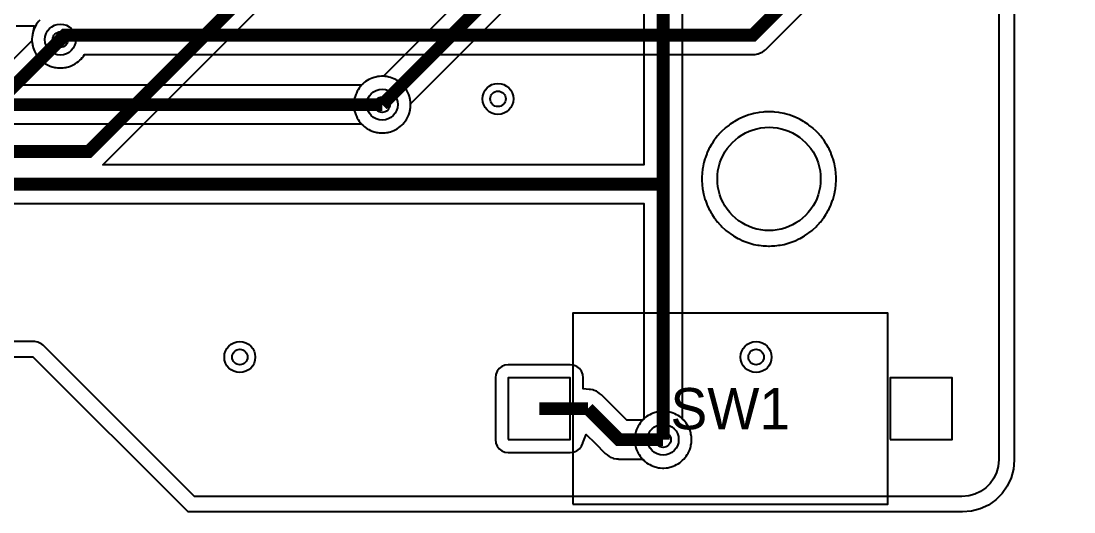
# Model space of a CAD drawing. Header units: millimetres. Extents: x -74 to 74, y -33 to 26.
# Drawn here: x 20.76 to 41.16, y -33 to -23.49 of the extents above; entities that cross this region are included whole.
import ezdxf
from ezdxf.enums import TextEntityAlignment as Align

# ---------------------------------------------------------------- set-up
doc = ezdxf.new("R2010")
doc.units = ezdxf.units.MM
for name, color, linetype in [('COBRE_BAIXO', 7, 'Continuous'), ('COBRE_CIMA', 7, 'Continuous'), ('CONTORNO', 7, 'Continuous'), ('CORPOS_CIMA', 7, 'Continuous'), ('FUROS', 7, 'Continuous'), ('PADS_CIMA', 7, 'Continuous'), ('PLANO_GND_BAIXO', 7, 'Continuous'), ('PLANO_GND_CIMA', 7, 'Continuous'), ('REFS_CIMA', 7, 'Continuous'), ('VIAS', 7, 'Continuous')]:
    doc.layers.add(name, color=color, linetype=linetype)

msp = doc.modelspace()

# ---------------------------------------------------------------- linework, layer by layer
at = {"layer": 'COBRE_BAIXO', "const_width": 0.25}
for points in [[(33.2, -26.651), (33.2, -16.755), (36.514, -13.441)], [(9.683, -26.02), (22.071, -26.02), (30.156, -17.935), (30.156, -16.215)], [(31.571, -16.189), (31.571, -21.298), (27.758, -25.111)], [(6.34, -26.71), (7.844, -25.206), (15.082, -25.206), (15.273, -25.397), (19.978, -25.397), (21.524, -23.851)], [(33.2, -26.651), (11.028, -26.651), (10.35, -27.329)], [(33.2, -31.6), (33.2, -26.651)]]:
    msp.add_lwpolyline(points, dxfattribs=at)
at = {"layer": 'COBRE_CIMA', "const_width": 0.25}
for points in [[(39.228, -7.282), (39.228, -19.475), (34.935, -23.768), (21.607, -23.768), (21.524, -23.851)], [(15.539, -24.755), (15.895, -25.111), (27.758, -25.111)], [(31.271, -31), (30.8, -31)], [(31.271, -31), (31.742, -31)], [(33.2, -31.6), (32.342, -31.6), (31.742, -31)]]:
    msp.add_lwpolyline(points, dxfattribs=at)
at = {"layer": 'CONTORNO'}
msp.add_lwpolyline([(44.766, -4.734), (40.234, -9.266), (40.135, -9.387), (40.061, -9.525), (40.015, -9.675), (40, -9.831), (40, -28.4), (40, -31), (40, -32), (39.985, -32.174), (39.94, -32.342), (39.866, -32.5), (39.766, -32.643), (39.643, -32.766), (39.5, -32.866), (39.342, -32.94), (39.174, -32.985), (39, -33), (24, -33), (21, -30), (20.251, -30), (20.25, -30), (0, -30), (-20.25, -30)], dxfattribs=at)
at = {"layer": 'CORPOS_CIMA'}
msp.add_lwpolyline([(31.45, -32.85), (37.55, -32.85), (37.55, -29.15), (31.45, -29.15)], close=True, dxfattribs=at)
at = {"layer": 'FUROS'}
msp.add_lwpolyline([(36.25, -26.55), (36.247, -26.628), (36.238, -26.706), (36.222, -26.783), (36.201, -26.859), (36.174, -26.933), (36.141, -27.004), (36.103, -27.072), (36.059, -27.138), (36.01, -27.199), (35.957, -27.257), (35.899, -27.31), (35.838, -27.359), (35.772, -27.403), (35.704, -27.441), (35.633, -27.474), (35.559, -27.501), (35.483, -27.522), (35.406, -27.538), (35.328, -27.547), (35.25, -27.55), (35.172, -27.547), (35.094, -27.538), (35.017, -27.522), (34.941, -27.501), (34.867, -27.474), (34.796, -27.441), (34.728, -27.403), (34.662, -27.359), (34.601, -27.31), (34.543, -27.257), (34.49, -27.199), (34.441, -27.138), (34.397, -27.072), (34.359, -27.004), (34.326, -26.933), (34.299, -26.859), (34.278, -26.783), (34.262, -26.706), (34.253, -26.628), (34.25, -26.55), (34.253, -26.472), (34.262, -26.394), (34.278, -26.317), (34.299, -26.241), (34.326, -26.167), (34.359, -26.096), (34.397, -26.028), (34.441, -25.962), (34.49, -25.901), (34.543, -25.843), (34.601, -25.79), (34.662, -25.741), (34.728, -25.697), (34.796, -25.659), (34.867, -25.626), (34.941, -25.599), (35.017, -25.578), (35.094, -25.562), (35.172, -25.553), (35.25, -25.55), (35.328, -25.553), (35.406, -25.562), (35.483, -25.578), (35.559, -25.599), (35.633, -25.626), (35.704, -25.659), (35.772, -25.697), (35.838, -25.741), (35.899, -25.79), (35.957, -25.843), (36.01, -25.901), (36.059, -25.962), (36.103, -26.028), (36.141, -26.096), (36.174, -26.167), (36.201, -26.241), (36.222, -26.317), (36.238, -26.394), (36.247, -26.472)], close=True, dxfattribs=at)
at = {"layer": 'PADS_CIMA'}
for points in [[(30.2, -31.6), (31.4, -31.6), (31.4, -30.4), (30.2, -30.4)], [(37.6, -31.6), (38.8, -31.6), (38.8, -30.4), (37.6, -30.4)]]:
    msp.add_lwpolyline(points, close=True, dxfattribs=at)
at = {"layer": 'PLANO_GND_BAIXO'}
for points in [[(39.7, -9.831), (39.7, -31.987), (39.688, -32.121), (39.688, -32.121), (39.657, -32.239), (39.605, -32.349), (39.535, -32.449), (39.449, -32.535), (39.349, -32.605), (39.239, -32.657), (39.121, -32.688), (39.121, -32.688), (38.987, -32.7), (24.124, -32.7), (21.212, -29.788), (21.19, -29.768), (21.167, -29.751), (21.167, -29.751), (21.141, -29.735), (21.115, -29.723), (21.087, -29.713), (21.087, -29.713), (21.058, -29.706), (21.058, -29.706), (21.029, -29.701), (21, -29.7), (21, -29.7), (5.955, -29.7)], [(11.183, -27.026), (32.825, -27.026), (32.825, -31.194), (32.8, -31.223), (32.78, -31.246), (32.774, -31.252), (32.774, -31.253), (32.754, -31.279), (32.732, -31.311), (32.716, -31.339), (32.699, -31.375), (32.686, -31.405), (32.673, -31.442), (32.665, -31.474), (32.665, -31.474), (32.661, -31.493), (32.657, -31.512), (32.657, -31.512), (32.653, -31.544), (32.653, -31.544), (32.651, -31.584), (32.651, -31.616), (32.653, -31.655), (32.653, -31.656), (32.657, -31.688), (32.657, -31.688), (32.661, -31.707), (32.665, -31.726), (32.665, -31.726), (32.673, -31.758), (32.686, -31.795), (32.699, -31.825), (32.716, -31.861), (32.732, -31.889), (32.754, -31.922), (32.774, -31.948), (32.8, -31.977), (32.823, -32), (32.852, -32.026), (32.879, -32.046), (32.911, -32.068), (32.939, -32.084), (32.975, -32.101), (33.005, -32.114), (33.042, -32.127), (33.074, -32.135), (33.074, -32.135), (33.093, -32.139), (33.112, -32.143), (33.112, -32.143), (33.144, -32.147), (33.145, -32.147), (33.184, -32.15), (33.216, -32.15), (33.255, -32.147), (33.256, -32.147), (33.288, -32.143), (33.288, -32.143), (33.307, -32.139), (33.326, -32.135), (33.326, -32.135), (33.358, -32.127), (33.395, -32.114), (33.425, -32.101), (33.461, -32.084), (33.489, -32.068), (33.522, -32.046), (33.547, -32.026), (33.577, -32), (33.6, -31.977), (33.626, -31.948), (33.646, -31.922), (33.668, -31.889), (33.684, -31.861), (33.701, -31.825), (33.714, -31.795), (33.727, -31.758), (33.735, -31.726), (33.735, -31.726), (33.739, -31.707), (33.743, -31.688), (33.743, -31.688), (33.747, -31.656), (33.747, -31.655), (33.749, -31.616), (33.749, -31.584), (33.747, -31.544), (33.747, -31.544), (33.743, -31.512), (33.743, -31.512), (33.739, -31.493), (33.735, -31.474), (33.735, -31.474), (33.727, -31.442), (33.714, -31.405), (33.701, -31.375), (33.684, -31.339), (33.668, -31.311), (33.646, -31.279), (33.626, -31.253), (33.626, -31.252), (33.62, -31.246), (33.6, -31.223), (33.575, -31.194), (33.575, -26.651), (33.575, -16.91)], [(32.825, -16.755), (32.825, -26.276), (22.345, -26.276), (30.421, -18.2)], [(31.196, -21.143), (27.78, -24.559), (27.743, -24.561), (27.743, -24.561), (27.742, -24.561), (27.703, -24.564), (27.675, -24.568), (27.67, -24.568), (27.67, -24.568), (27.651, -24.572), (27.632, -24.576), (27.632, -24.576), (27.6, -24.584), (27.563, -24.597), (27.533, -24.61), (27.497, -24.627), (27.469, -24.643), (27.436, -24.665), (27.41, -24.685), (27.381, -24.711), (27.358, -24.734), (27.332, -24.764), (27.312, -24.79), (27.29, -24.822), (27.274, -24.85), (27.257, -24.886), (27.244, -24.916), (27.232, -24.953), (27.223, -24.985), (27.223, -24.985), (27.219, -25.004), (27.215, -25.023), (27.215, -25.023), (27.211, -25.055), (27.211, -25.055), (27.209, -25.095), (27.209, -25.127), (27.211, -25.166), (27.211, -25.167), (27.215, -25.199), (27.215, -25.199), (27.219, -25.218), (27.223, -25.237), (27.223, -25.237), (27.232, -25.269), (27.244, -25.306), (27.257, -25.336), (27.274, -25.372), (27.29, -25.4), (27.312, -25.433), (27.332, -25.459), (27.358, -25.488), (27.381, -25.511), (27.41, -25.537), (27.436, -25.557), (27.469, -25.579), (27.497, -25.595), (27.533, -25.612), (27.563, -25.625), (27.6, -25.637), (27.632, -25.646), (27.632, -25.646), (27.651, -25.65), (27.67, -25.654), (27.67, -25.654), (27.702, -25.658), (27.703, -25.658), (27.742, -25.66), (27.774, -25.66), (27.814, -25.658), (27.814, -25.658), (27.846, -25.654), (27.846, -25.654), (27.865, -25.65), (27.884, -25.646), (27.884, -25.646), (27.916, -25.637), (27.953, -25.625), (27.983, -25.612), (28.019, -25.595), (28.047, -25.579), (28.079, -25.557), (28.105, -25.537), (28.135, -25.511), (28.158, -25.488), (28.184, -25.459), (28.204, -25.433), (28.226, -25.4), (28.242, -25.372), (28.259, -25.336), (28.272, -25.306), (28.285, -25.269), (28.293, -25.237), (28.293, -25.237), (28.297, -25.218), (28.301, -25.199), (28.301, -25.199), (28.301, -25.194), (28.305, -25.166), (28.308, -25.127), (28.308, -25.126), (28.31, -25.089), (31.836, -21.563)], [(20.667, -23.584), (21.016, -23.584), (20.982, -23.762), (20.982, -23.763), (20.981, -23.763), (20.977, -23.796), (20.974, -23.835), (20.974, -23.836), (20.972, -23.873), (19.823, -25.022)]]:
    msp.add_lwpolyline(points, dxfattribs=at)
msp.add_lwpolyline([(36.517, -26.842), (36.532, -26.765), (36.536, -26.742), (36.536, -26.742), (36.545, -26.664), (36.547, -26.64), (36.547, -26.64), (36.548, -26.601), (36.55, -26.562), (36.55, -26.562), (36.55, -26.538), (36.55, -26.538), (36.548, -26.499), (36.547, -26.46), (36.547, -26.46), (36.545, -26.436), (36.536, -26.358), (36.536, -26.358), (36.532, -26.335), (36.517, -26.258), (36.517, -26.258), (36.511, -26.235), (36.511, -26.235), (36.49, -26.16), (36.49, -26.16), (36.483, -26.137), (36.455, -26.063), (36.455, -26.063), (36.452, -26.054), (36.446, -26.041), (36.413, -25.97), (36.403, -25.949), (36.364, -25.881), (36.364, -25.881), (36.359, -25.873), (36.352, -25.861), (36.352, -25.861), (36.309, -25.796), (36.294, -25.776), (36.246, -25.715), (36.231, -25.697), (36.231, -25.697), (36.227, -25.692), (36.178, -25.639), (36.178, -25.639), (36.161, -25.622), (36.161, -25.622), (36.108, -25.573), (36.103, -25.569), (36.103, -25.569), (36.085, -25.554), (36.024, -25.506), (36.004, -25.491), (35.939, -25.448), (35.939, -25.448), (35.927, -25.441), (35.919, -25.436), (35.919, -25.436), (35.851, -25.397), (35.83, -25.387), (35.759, -25.354), (35.746, -25.349), (35.737, -25.345), (35.737, -25.345), (35.663, -25.317), (35.641, -25.31), (35.64, -25.31), (35.565, -25.289), (35.565, -25.289), (35.542, -25.283), (35.542, -25.283), (35.465, -25.268), (35.442, -25.264), (35.442, -25.264), (35.364, -25.255), (35.34, -25.253), (35.34, -25.253), (35.301, -25.252), (35.262, -25.25), (35.262, -25.25), (35.238, -25.25), (35.238, -25.25), (35.199, -25.252), (35.16, -25.253), (35.16, -25.253), (35.136, -25.255), (35.058, -25.264), (35.058, -25.264), (35.035, -25.268), (34.958, -25.283), (34.958, -25.283), (34.935, -25.289), (34.935, -25.289), (34.86, -25.31), (34.859, -25.31), (34.837, -25.317), (34.763, -25.345), (34.763, -25.345), (34.754, -25.349), (34.741, -25.354), (34.67, -25.387), (34.649, -25.397), (34.581, -25.436), (34.581, -25.436), (34.573, -25.441), (34.561, -25.448), (34.561, -25.448), (34.496, -25.491), (34.476, -25.506), (34.415, -25.554), (34.397, -25.569), (34.397, -25.569), (34.392, -25.573), (34.339, -25.622), (34.339, -25.622), (34.322, -25.639), (34.322, -25.639), (34.273, -25.692), (34.269, -25.697), (34.269, -25.697), (34.254, -25.715), (34.206, -25.776), (34.191, -25.796), (34.148, -25.861), (34.148, -25.861), (34.141, -25.873), (34.136, -25.881), (34.136, -25.881), (34.097, -25.949), (34.087, -25.97), (34.054, -26.041), (34.048, -26.054), (34.045, -26.063), (34.045, -26.063), (34.017, -26.137), (34.01, -26.16), (34.01, -26.16), (33.989, -26.235), (33.989, -26.235), (33.983, -26.258), (33.983, -26.258), (33.968, -26.335), (33.964, -26.358), (33.964, -26.358), (33.955, -26.436), (33.953, -26.46), (33.953, -26.46), (33.952, -26.499), (33.95, -26.538), (33.95, -26.538), (33.95, -26.562), (33.95, -26.562), (33.952, -26.601), (33.953, -26.64), (33.953, -26.64), (33.955, -26.664), (33.964, -26.742), (33.964, -26.742), (33.968, -26.765), (33.983, -26.842), (33.983, -26.842), (33.989, -26.865), (33.989, -26.865), (34.01, -26.94), (34.01, -26.941), (34.017, -26.963), (34.045, -27.037), (34.045, -27.037), (34.048, -27.046), (34.054, -27.059), (34.087, -27.13), (34.097, -27.151), (34.136, -27.219), (34.136, -27.219), (34.141, -27.227), (34.148, -27.239), (34.148, -27.239), (34.191, -27.304), (34.206, -27.324), (34.254, -27.385), (34.269, -27.403), (34.269, -27.403), (34.273, -27.407), (34.322, -27.461), (34.322, -27.461), (34.339, -27.477), (34.339, -27.477), (34.392, -27.527), (34.397, -27.531), (34.397, -27.531), (34.415, -27.546), (34.476, -27.595), (34.496, -27.608), (34.561, -27.652), (34.561, -27.652), (34.573, -27.66), (34.581, -27.664), (34.581, -27.664), (34.649, -27.703), (34.67, -27.713), (34.741, -27.746), (34.754, -27.752), (34.763, -27.755), (34.763, -27.755), (34.837, -27.782), (34.859, -27.79), (34.86, -27.79), (34.935, -27.811), (34.935, -27.811), (34.958, -27.817), (34.958, -27.817), (35.035, -27.832), (35.058, -27.836), (35.058, -27.836), (35.136, -27.845), (35.16, -27.847), (35.16, -27.847), (35.199, -27.848), (35.238, -27.85), (35.238, -27.85), (35.262, -27.85), (35.262, -27.85), (35.301, -27.848), (35.34, -27.847), (35.34, -27.847), (35.364, -27.845), (35.442, -27.836), (35.442, -27.836), (35.465, -27.832), (35.542, -27.817), (35.542, -27.817), (35.565, -27.811), (35.565, -27.811), (35.64, -27.79), (35.641, -27.79), (35.663, -27.782), (35.737, -27.755), (35.737, -27.755), (35.746, -27.752), (35.759, -27.746), (35.83, -27.713), (35.851, -27.703), (35.919, -27.664), (35.919, -27.664), (35.927, -27.66), (35.939, -27.652), (35.939, -27.652), (36.004, -27.608), (36.024, -27.595), (36.085, -27.546), (36.103, -27.531), (36.103, -27.531), (36.108, -27.527), (36.161, -27.477), (36.161, -27.477), (36.178, -27.461), (36.178, -27.461), (36.227, -27.407), (36.231, -27.403), (36.231, -27.403), (36.246, -27.385), (36.294, -27.324), (36.309, -27.304), (36.352, -27.239), (36.352, -27.239), (36.359, -27.227), (36.364, -27.219), (36.364, -27.219), (36.403, -27.151), (36.413, -27.13), (36.446, -27.059), (36.452, -27.046), (36.455, -27.037), (36.455, -27.037), (36.483, -26.963), (36.49, -26.941), (36.49, -26.94), (36.511, -26.865), (36.511, -26.865), (36.517, -26.842), (36.517, -26.842)], close=True, dxfattribs=at)
at = {"layer": 'PLANO_GND_CIMA'}
for points in [[(39.7, -19.533), (39.7, -31.987), (39.688, -32.121), (39.688, -32.121), (39.657, -32.239), (39.605, -32.349), (39.535, -32.449), (39.449, -32.535), (39.349, -32.605), (39.239, -32.657), (39.121, -32.688), (39.121, -32.688), (38.987, -32.7), (24.124, -32.7), (21.212, -29.788), (21.19, -29.768), (21.167, -29.751), (21.167, -29.751), (21.141, -29.735), (21.115, -29.723), (21.087, -29.713), (21.087, -29.713), (21.058, -29.706), (21.058, -29.706), (21.029, -29.701), (21, -29.7), (21, -29.7), (-1.615, -29.7)], [(21.124, -23.474), (21.098, -23.503), (21.078, -23.529), (21.056, -23.562), (21.04, -23.59), (21.023, -23.626), (21.01, -23.656), (20.997, -23.693), (20.989, -23.725), (20.989, -23.725), (20.985, -23.744), (20.981, -23.763), (20.981, -23.763), (20.977, -23.795), (20.977, -23.796), (20.974, -23.835), (20.974, -23.867), (20.977, -23.907), (20.977, -23.907), (20.981, -23.939), (20.981, -23.939), (20.985, -23.958), (20.989, -23.977), (20.989, -23.977), (20.997, -24.009), (21.01, -24.046), (21.023, -24.076), (21.04, -24.112), (21.056, -24.14), (21.078, -24.172), (21.098, -24.198), (21.124, -24.228), (21.147, -24.251), (21.177, -24.277), (21.203, -24.297), (21.235, -24.319), (21.263, -24.335), (21.299, -24.352), (21.329, -24.365), (21.366, -24.378), (21.398, -24.386), (21.398, -24.386), (21.417, -24.39), (21.436, -24.394), (21.436, -24.394), (21.468, -24.398), (21.468, -24.398), (21.508, -24.401), (21.54, -24.401), (21.579, -24.398), (21.58, -24.398), (21.612, -24.394), (21.612, -24.394), (21.631, -24.39), (21.65, -24.386), (21.65, -24.386), (21.682, -24.378), (21.719, -24.365), (21.749, -24.352), (21.785, -24.335), (21.813, -24.319), (21.846, -24.297), (21.872, -24.277), (21.901, -24.251), (21.924, -24.228), (21.948, -24.201), (21.948, -24.201), (21.95, -24.198), (21.97, -24.172), (21.99, -24.143), (34.935, -24.143), (34.935, -24.143), (34.947, -24.142), (34.959, -24.142), (34.96, -24.142), (34.984, -24.139), (34.984, -24.139), (35.032, -24.13), (35.032, -24.13), (35.045, -24.126), (35.055, -24.123), (35.055, -24.123), (35.101, -24.104), (35.122, -24.092), (35.163, -24.065), (35.163, -24.065), (35.182, -24.05), (35.2, -24.033), (35.2, -24.033), (39.493, -19.74)], [(15.895, -25.486), (27.352, -25.486), (27.381, -25.511), (27.404, -25.531), (27.41, -25.537), (27.41, -25.537), (27.436, -25.557), (27.469, -25.579), (27.497, -25.595), (27.533, -25.612), (27.563, -25.625), (27.6, -25.637), (27.632, -25.646), (27.632, -25.646), (27.651, -25.65), (27.67, -25.654), (27.67, -25.654), (27.702, -25.658), (27.703, -25.658), (27.742, -25.66), (27.774, -25.66), (27.814, -25.658), (27.814, -25.658), (27.846, -25.654), (27.846, -25.654), (27.865, -25.65), (27.884, -25.646), (27.884, -25.646), (27.916, -25.637), (27.953, -25.625), (27.983, -25.612), (28.019, -25.595), (28.047, -25.579), (28.079, -25.557), (28.105, -25.537), (28.135, -25.511), (28.158, -25.488), (28.184, -25.459), (28.204, -25.433), (28.226, -25.4), (28.242, -25.372), (28.259, -25.336), (28.272, -25.306), (28.285, -25.269), (28.293, -25.237), (28.293, -25.237), (28.297, -25.218), (28.301, -25.199), (28.301, -25.199), (28.305, -25.167), (28.305, -25.166), (28.308, -25.127), (28.308, -25.095), (28.305, -25.055), (28.305, -25.055), (28.301, -25.023), (28.301, -25.023), (28.297, -25.004), (28.293, -24.985), (28.293, -24.985), (28.285, -24.953), (28.272, -24.916), (28.259, -24.886), (28.242, -24.85), (28.226, -24.822), (28.204, -24.79), (28.184, -24.764), (28.158, -24.734), (28.135, -24.711), (28.105, -24.685), (28.079, -24.665), (28.047, -24.643), (28.019, -24.627), (27.983, -24.61), (27.953, -24.597), (27.916, -24.584), (27.884, -24.576), (27.884, -24.576), (27.865, -24.572), (27.846, -24.568), (27.846, -24.568), (27.814, -24.564), (27.814, -24.564), (27.774, -24.561), (27.742, -24.561), (27.703, -24.564), (27.702, -24.564), (27.67, -24.568), (27.67, -24.568), (27.651, -24.572), (27.632, -24.576), (27.632, -24.576), (27.6, -24.584), (27.563, -24.597), (27.533, -24.61), (27.497, -24.627), (27.469, -24.643), (27.436, -24.665), (27.41, -24.685), (27.41, -24.685), (27.404, -24.691), (27.381, -24.711), (27.352, -24.736), (16.103, -24.736)]]:
    msp.add_lwpolyline(points, dxfattribs=at)
for points in [[(36.517, -26.842), (36.532, -26.765), (36.536, -26.742), (36.536, -26.742), (36.545, -26.664), (36.547, -26.64), (36.547, -26.64), (36.548, -26.601), (36.55, -26.562), (36.55, -26.562), (36.55, -26.538), (36.55, -26.538), (36.548, -26.499), (36.547, -26.46), (36.547, -26.46), (36.545, -26.436), (36.536, -26.358), (36.536, -26.358), (36.532, -26.335), (36.517, -26.258), (36.517, -26.258), (36.511, -26.235), (36.511, -26.235), (36.49, -26.16), (36.49, -26.16), (36.483, -26.137), (36.455, -26.063), (36.455, -26.063), (36.452, -26.054), (36.446, -26.041), (36.413, -25.97), (36.403, -25.949), (36.364, -25.881), (36.364, -25.881), (36.359, -25.873), (36.352, -25.861), (36.352, -25.861), (36.309, -25.796), (36.294, -25.776), (36.246, -25.715), (36.231, -25.697), (36.231, -25.697), (36.227, -25.692), (36.178, -25.639), (36.178, -25.639), (36.161, -25.622), (36.161, -25.622), (36.108, -25.573), (36.103, -25.569), (36.103, -25.569), (36.085, -25.554), (36.024, -25.506), (36.004, -25.491), (35.939, -25.448), (35.939, -25.448), (35.927, -25.441), (35.919, -25.436), (35.919, -25.436), (35.851, -25.397), (35.83, -25.387), (35.759, -25.354), (35.746, -25.349), (35.737, -25.345), (35.737, -25.345), (35.663, -25.317), (35.641, -25.31), (35.64, -25.31), (35.565, -25.289), (35.565, -25.289), (35.542, -25.283), (35.542, -25.283), (35.465, -25.268), (35.442, -25.264), (35.442, -25.264), (35.364, -25.255), (35.34, -25.253), (35.34, -25.253), (35.301, -25.252), (35.262, -25.25), (35.262, -25.25), (35.238, -25.25), (35.238, -25.25), (35.199, -25.252), (35.16, -25.253), (35.16, -25.253), (35.136, -25.255), (35.058, -25.264), (35.058, -25.264), (35.035, -25.268), (34.958, -25.283), (34.958, -25.283), (34.935, -25.289), (34.935, -25.289), (34.86, -25.31), (34.859, -25.31), (34.837, -25.317), (34.763, -25.345), (34.763, -25.345), (34.754, -25.349), (34.741, -25.354), (34.67, -25.387), (34.649, -25.397), (34.581, -25.436), (34.581, -25.436), (34.573, -25.441), (34.561, -25.448), (34.561, -25.448), (34.496, -25.491), (34.476, -25.506), (34.415, -25.554), (34.397, -25.569), (34.397, -25.569), (34.392, -25.573), (34.339, -25.622), (34.339, -25.622), (34.322, -25.639), (34.322, -25.639), (34.273, -25.692), (34.269, -25.697), (34.269, -25.697), (34.254, -25.715), (34.206, -25.776), (34.191, -25.796), (34.148, -25.861), (34.148, -25.861), (34.141, -25.873), (34.136, -25.881), (34.136, -25.881), (34.097, -25.949), (34.087, -25.97), (34.054, -26.041), (34.048, -26.054), (34.045, -26.063), (34.045, -26.063), (34.017, -26.137), (34.01, -26.16), (34.01, -26.16), (33.989, -26.235), (33.989, -26.235), (33.983, -26.258), (33.983, -26.258), (33.968, -26.335), (33.964, -26.358), (33.964, -26.358), (33.955, -26.436), (33.953, -26.46), (33.953, -26.46), (33.952, -26.499), (33.95, -26.538), (33.95, -26.538), (33.95, -26.562), (33.95, -26.562), (33.952, -26.601), (33.953, -26.64), (33.953, -26.64), (33.955, -26.664), (33.964, -26.742), (33.964, -26.742), (33.968, -26.765), (33.983, -26.842), (33.983, -26.842), (33.989, -26.865), (33.989, -26.865), (34.01, -26.94), (34.01, -26.941), (34.017, -26.963), (34.045, -27.037), (34.045, -27.037), (34.048, -27.046), (34.054, -27.059), (34.087, -27.13), (34.097, -27.151), (34.136, -27.219), (34.136, -27.219), (34.141, -27.227), (34.148, -27.239), (34.148, -27.239), (34.191, -27.304), (34.206, -27.324), (34.254, -27.385), (34.269, -27.403), (34.269, -27.403), (34.273, -27.407), (34.322, -27.461), (34.322, -27.461), (34.339, -27.477), (34.339, -27.477), (34.392, -27.527), (34.397, -27.531), (34.397, -27.531), (34.415, -27.546), (34.476, -27.595), (34.496, -27.608), (34.561, -27.652), (34.561, -27.652), (34.573, -27.66), (34.581, -27.664), (34.581, -27.664), (34.649, -27.703), (34.67, -27.713), (34.741, -27.746), (34.754, -27.752), (34.763, -27.755), (34.763, -27.755), (34.837, -27.782), (34.859, -27.79), (34.86, -27.79), (34.935, -27.811), (34.935, -27.811), (34.958, -27.817), (34.958, -27.817), (35.035, -27.832), (35.058, -27.836), (35.058, -27.836), (35.136, -27.845), (35.16, -27.847), (35.16, -27.847), (35.199, -27.848), (35.238, -27.85), (35.238, -27.85), (35.262, -27.85), (35.262, -27.85), (35.301, -27.848), (35.34, -27.847), (35.34, -27.847), (35.364, -27.845), (35.442, -27.836), (35.442, -27.836), (35.465, -27.832), (35.542, -27.817), (35.542, -27.817), (35.565, -27.811), (35.565, -27.811), (35.64, -27.79), (35.641, -27.79), (35.663, -27.782), (35.737, -27.755), (35.737, -27.755), (35.746, -27.752), (35.759, -27.746), (35.83, -27.713), (35.851, -27.703), (35.919, -27.664), (35.919, -27.664), (35.927, -27.66), (35.939, -27.652), (35.939, -27.652), (36.004, -27.608), (36.024, -27.595), (36.085, -27.546), (36.103, -27.531), (36.103, -27.531), (36.108, -27.527), (36.161, -27.477), (36.161, -27.477), (36.178, -27.461), (36.178, -27.461), (36.227, -27.407), (36.231, -27.403), (36.231, -27.403), (36.246, -27.385), (36.294, -27.324), (36.309, -27.304), (36.352, -27.239), (36.352, -27.239), (36.359, -27.227), (36.364, -27.219), (36.364, -27.219), (36.403, -27.151), (36.413, -27.13), (36.446, -27.059), (36.452, -27.046), (36.455, -27.037), (36.455, -27.037), (36.483, -26.963), (36.49, -26.941), (36.49, -26.94), (36.511, -26.865), (36.511, -26.865), (36.517, -26.842), (36.517, -26.842)], [(31.88, -31.668), (32.077, -31.865), (32.077, -31.865), (32.095, -31.882), (32.114, -31.897), (32.114, -31.897), (32.155, -31.924), (32.176, -31.936), (32.222, -31.955), (32.222, -31.955), (32.232, -31.958), (32.245, -31.962), (32.245, -31.962), (32.293, -31.971), (32.293, -31.971), (32.317, -31.974), (32.318, -31.974), (32.33, -31.974), (32.342, -31.975), (32.342, -31.975), (32.794, -31.975), (32.823, -32), (32.846, -32.02), (32.852, -32.026), (32.852, -32.026), (32.879, -32.046), (32.911, -32.068), (32.939, -32.084), (32.975, -32.101), (33.005, -32.114), (33.042, -32.127), (33.074, -32.135), (33.074, -32.135), (33.093, -32.139), (33.112, -32.143), (33.112, -32.143), (33.144, -32.147), (33.145, -32.147), (33.184, -32.15), (33.216, -32.15), (33.255, -32.147), (33.256, -32.147), (33.288, -32.143), (33.288, -32.143), (33.307, -32.139), (33.326, -32.135), (33.326, -32.135), (33.358, -32.127), (33.395, -32.114), (33.425, -32.101), (33.461, -32.084), (33.489, -32.068), (33.522, -32.046), (33.547, -32.026), (33.577, -32), (33.6, -31.977), (33.626, -31.948), (33.646, -31.922), (33.668, -31.889), (33.684, -31.861), (33.701, -31.825), (33.714, -31.795), (33.727, -31.758), (33.735, -31.726), (33.735, -31.726), (33.739, -31.707), (33.743, -31.688), (33.743, -31.688), (33.747, -31.656), (33.747, -31.655), (33.749, -31.616), (33.749, -31.584), (33.747, -31.544), (33.747, -31.544), (33.743, -31.512), (33.743, -31.512), (33.739, -31.493), (33.735, -31.474), (33.735, -31.474), (33.727, -31.442), (33.714, -31.405), (33.701, -31.375), (33.684, -31.339), (33.668, -31.311), (33.646, -31.279), (33.626, -31.253), (33.6, -31.223), (33.577, -31.2), (33.547, -31.174), (33.522, -31.154), (33.489, -31.132), (33.461, -31.116), (33.425, -31.099), (33.395, -31.086), (33.358, -31.073), (33.326, -31.065), (33.326, -31.065), (33.307, -31.061), (33.288, -31.057), (33.288, -31.057), (33.256, -31.053), (33.255, -31.053), (33.216, -31.05), (33.184, -31.05), (33.145, -31.053), (33.144, -31.053), (33.112, -31.057), (33.112, -31.057), (33.093, -31.061), (33.074, -31.065), (33.074, -31.065), (33.042, -31.073), (33.005, -31.086), (32.975, -31.099), (32.939, -31.116), (32.911, -31.132), (32.879, -31.154), (32.852, -31.174), (32.852, -31.174), (32.846, -31.18), (32.823, -31.2), (32.794, -31.225), (32.497, -31.225), (32.007, -30.735), (32.007, -30.735), (31.989, -30.718), (31.97, -30.703), (31.97, -30.703), (31.929, -30.676), (31.908, -30.664), (31.862, -30.645), (31.862, -30.645), (31.852, -30.642), (31.839, -30.638), (31.839, -30.638), (31.791, -30.629), (31.791, -30.629), (31.785, -30.628), (31.767, -30.626), (31.764, -30.626), (31.65, -30.616), (31.65, -30.4), (31.642, -30.335), (31.616, -30.275), (31.577, -30.223), (31.525, -30.183), (31.465, -30.159), (31.4, -30.15), (30.2, -30.15), (30.135, -30.159), (30.075, -30.183), (30.023, -30.223), (29.983, -30.275), (29.959, -30.335), (29.95, -30.4), (29.95, -31.6), (29.959, -31.665), (29.983, -31.725), (30.023, -31.777), (30.075, -31.817), (30.135, -31.841), (30.2, -31.85), (31.4, -31.85), (31.465, -31.841), (31.525, -31.817), (31.577, -31.777), (31.616, -31.725), (31.642, -31.665), (31.642, -31.664), (31.71, -31.499), (31.88, -31.668)]]:
    msp.add_lwpolyline(points, close=True, dxfattribs=at)
at = {"layer": 'VIAS'}
for centre, radius in [((21.524, -23.851), 0.3), ((21.524, -23.851), 0.15), ((27.758, -25.111), 0.3), ((30, -25), 0.3), ((30, -25), 0.15), ((27.758, -25.111), 0.15), ((25, -30), 0.3), ((35, -30), 0.3), ((25, -30), 0.15), ((35, -30), 0.15), ((33.2, -31.6), 0.3), ((33.2, -31.6), 0.15)]:
    msp.add_circle(centre, radius, dxfattribs=at)

# ---------------------------------------------------------------- texts
at = {"layer": 'REFS_CIMA'}
msp.add_text('SW1', height=0.8, dxfattribs=at).set_placement((34.5, -31), align=Align.MIDDLE_CENTER)

doc.saveas('drawing.dxf')
